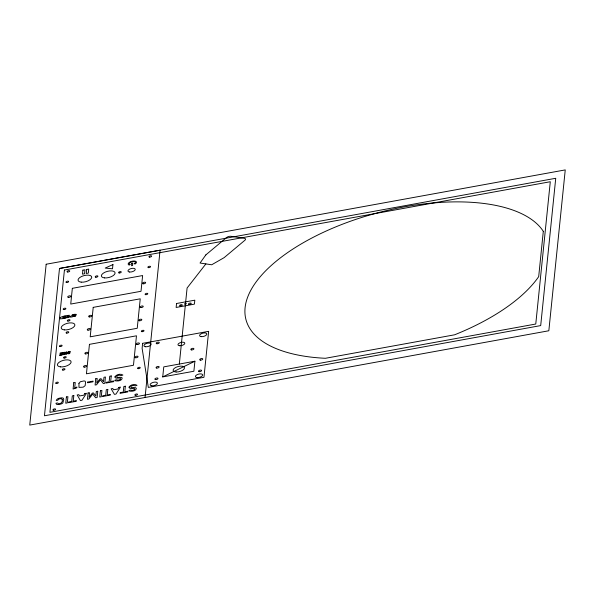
<?xml version="1.0" encoding="UTF-8"?>
<svg xmlns="http://www.w3.org/2000/svg" width="595" height="595" viewBox="0 0 595 595"><rect width="100%" height="100%" fill="white"/><g stroke="black" fill="none" stroke-linecap="round" stroke-linejoin="round"><path stroke-width="0.89" d="M59.493 268.471L44.454 415.771L540.699 325.591L555.737 178.284L59.493 268.471L160.077 250.212L145.046 397.49M162.74 376.91L163.759 366.877L194.907 361.217L193.881 371.25L162.74 376.91L194.907 361.217M179.333 364.043L187.09 288.017L205.87 263.905M73.817 395.578L73.259 401.164L76.368 400.599L76.294 401.29L68.559 402.696L68.626 402.004L71.735 401.439L72.307 395.853L73.817 395.578M107.807 389.398L107.249 394.991L110.358 394.426L110.291 395.117L102.548 396.523L102.615 395.831L105.731 395.266L106.297 389.673L107.807 389.398M111.235 375.943L110.67 381.536L113.779 380.971L113.712 381.663L105.969 383.068L106.044 382.377L109.153 381.812L109.725 376.219L111.235 375.943M125.344 386.214L124.786 391.8L127.895 391.235L127.828 391.927L120.086 393.332L120.153 392.64L123.269 392.075L123.834 386.482L125.344 386.214M46.165 264.239L29.75 425.09L548.835 330.761L565.25 169.91L46.165 264.239M64.424 270.033L49.906 412.32L535.768 324.022L550.286 181.735L64.424 270.033M60.14 317.507L60.192 318.853L62.683 318.637L62.914 316.399L60.14 317.507M63.412 318.266L65.874 318.057L66.097 315.819L63.613 316.272L65.532 316.168L65.45 316.904L63.769 317.209L65.428 317.157L65.353 317.916L63.412 318.266M59.678 355.23L62.14 355.029L62.371 352.783L59.887 353.237L61.798 353.132L61.724 353.869L60.013 354.427L61.701 354.122L61.62 354.88L59.678 355.23M62.899 354.68L65.205 354.233L63.501 354.538C70.723 350.098 57.931 353.772 64.825 352.575L62.899 354.68M66.595 317.685L69.057 317.485L69.288 315.238L66.804 315.692L68.715 315.588L68.641 316.324L66.93 316.882L68.618 316.577L68.537 317.336L66.595 317.685M72.337 288.322L70.731 304.06L141.015 291.29L142.621 275.552L72.337 288.322M66.268 352.076L66.038 354.315L66.588 354.218L66.819 351.972L66.268 352.076M69.89 316.555L70.374 317.172L72.523 316.852L72.754 314.606L72.203 314.71L72.114 315.581L69.89 316.555M62.192 399.565C63.486 402.339 59.113 405.292 57.484 402.964L55.945 403.246L56.399 404.139A3.369 1.517 -14.6 0 0 58.481 404.541L60.593 404.154A3.429 1.54 -14.6 0 0 62.906 402.882L63.732 399.282L63.375 398.315A3.429 1.54 -14.6 0 0 61.233 397.862L59.128 398.234A3.339 1.502 -14.6 0 0 56.882 399.423L56.227 400.517L57.76 400.234L58.555 399.267L60.088 398.71L61.679 398.754L62.192 399.565M67.562 352.396L69.593 352.954L69.094 353.519L67.495 353.638L69.02 353.787L70.143 352.813L68.202 352.545L68.172 352.136L70.389 351.757L68.708 351.615L67.562 352.396M73.46 315.038L75.491 315.595L74.992 316.161L73.393 316.28L74.918 316.428L76.041 315.454L74.1 315.186L74.07 314.777L76.286 314.398L74.606 314.257L73.46 315.038M66.402 396.924L65.755 403.209L67.287 402.927L67.927 396.649L66.402 396.924M82.891 270.152L82.482 274.169L84.557 273.789L84.966 269.773L82.891 270.152M73.728 382.764L73.088 389.041L76.822 387.784L76.896 387.018L74.68 388.052L75.245 382.481L73.728 382.764M86.654 269.468L86.245 273.484L88.32 273.105L88.729 269.089L86.654 269.468M78.942 383.329L78.994 387.397L83.188 387.174L85.137 385.694L85.554 382.131L85.174 381.269A2.73 1.227 -14.6 0 0 83.828 380.964L80.399 381.722L78.942 383.329M89.443 344.349L86.439 373.809L133.466 365.263L136.471 335.803L89.443 344.349M93.214 307.362L90.209 336.822L137.237 328.276L140.242 298.816L93.214 307.362M87.8 382.072L87.725 382.764L93.021 381.804L93.088 381.112L87.8 382.072M88.075 392.983L87.435 399.267L88.878 399.007L92.723 394.083L95.676 397.772L97.141 397.505L97.781 391.22L96.301 391.488L95.847 395.92L93.378 392.916L92.292 393.116L89.079 397.274L89.54 392.715L88.075 392.983M95.743 378.762L95.103 385.039L96.546 384.779L100.391 379.855L103.344 383.544L104.809 383.277L105.449 376.992L103.969 377.267L103.515 381.715L101.046 378.688L99.96 378.889L96.747 383.046L97.208 378.494L95.743 378.762M112.946 264.574L112.507 268.821L105.203 268.07L112.946 264.574M100.391 390.744L99.752 397.029L101.276 396.753L101.916 390.469L100.391 390.744M114.999 376.821L114.999 377.446C116.047 379.365 121.097 376.576 120.54 379.275L118.271 380.22L116.248 379.751L114.805 380.294L115.229 380.755C117.416 381.321 122.079 380.971 122.228 377.996C121.135 376.129 116.018 378.918 116.702 376.1L119.037 375.14L121.44 375.586L122.912 375.036C120.763 373.444 116.248 374.359 114.999 376.821M131.8 263.235L131.547 265.742L132.581 265.556L132.841 263.042L131.8 263.235M129.108 387.085L129.115 387.709C130.164 389.636 135.214 386.847 134.656 389.546L132.388 390.484L130.364 390.022L128.922 390.565L129.346 391.027C131.532 391.584 136.196 391.235 136.344 388.26C135.244 386.4 130.134 389.182 130.818 386.371L133.146 385.411L135.548 385.857L137.029 385.307C134.879 383.708 130.364 384.63 129.108 387.085M142.629 343.33L142.116 348.35L148.319 387.412L203.959 377.304L208.652 331.333L142.629 343.33M176.544 303.502L176.142 307.466L194.409 304.142L194.818 300.178L176.544 303.502M543.309 231.336L538.691 276.645A155.853 70.031 -14.6 0 1 454.565 334.814L325.406 358.287A155.853 70.031 -14.6 0 1 246.464 300.743A155.853 70.031 -14.6 0 1 366.282 216.037L375.683 213.345A155.853 70.031 -14.6 0 1 432.528 203.014L441.721 202.33A155.853 70.031 -14.6 0 1 543.309 231.336M84.847 393.57L83.88 395.169L79.499 395.965L78.823 394.663L77.164 394.968L80.414 400.539L81.969 400.256L86.513 393.273L84.847 393.57M118.836 387.397L117.87 388.996L113.489 389.792L112.812 388.49L111.153 388.788L114.411 394.366L115.965 394.083L120.502 387.092L118.836 387.397M205.84 254.898L200.046 263.035L211.694 264.775L224.144 257.635L244.924 240.231A3.198 1.435 -14.6 0 0 244.292 238.297L230.986 236.312A3.198 1.435 -14.6 0 0 226.621 237.502L205.84 254.898M130.015 264.596L129.241 265.095A4.269 1.919 -14.6 0 1 129.531 262.254A4.269 1.919 -14.6 0 1 135.4 261.183A4.269 1.919 -14.6 0 1 135.11 264.024L134.411 263.801A3.191 1.435 -14.6 0 0 134.626 261.681A3.191 1.435 -14.6 0 0 130.231 262.477A3.191 1.435 -14.6 0 0 130.015 264.596M185.038 304.171A0.855 0.387 -14.6 0 0 186.317 303.599A0.855 0.387 -14.6 0 0 185.105 303.472A0.855 0.387 -14.6 0 0 185.038 304.171M189.136 304.424A1.383 0.625 -14.6 0 0 191.218 303.495A1.383 0.625 -14.6 0 0 189.255 303.294A1.383 0.625 -14.6 0 0 189.136 304.424M180.211 306.046A1.383 0.625 -14.6 0 0 182.293 305.116A1.383 0.625 -14.6 0 0 180.322 304.923A1.383 0.625 -14.6 0 0 180.211 306.046M60.028 346.558A1.383 0.625 -14.6 0 0 62.111 345.628A1.383 0.625 -14.6 0 0 60.14 345.427A1.383 0.625 -14.6 0 0 60.028 346.558M141.937 331.675A1.383 0.625 -14.6 0 0 144.012 330.738A1.383 0.625 -14.6 0 0 142.049 330.545A1.383 0.625 -14.6 0 0 141.937 331.675M138.159 368.662A1.383 0.625 -14.6 0 0 140.242 367.725A1.383 0.625 -14.6 0 0 138.278 367.532A1.383 0.625 -14.6 0 0 138.159 368.662M129.628 272.019A3.734 1.681 -14.6 0 0 135.236 269.505A3.734 1.681 -14.6 0 0 129.941 268.97A3.734 1.681 -14.6 0 0 129.628 272.019M68.403 297.403A1.599 0.721 -14.6 0 0 70.805 296.325A1.599 0.721 -14.6 0 0 68.537 296.094A1.599 0.721 -14.6 0 0 68.403 297.403M143.254 283.8A1.599 0.721 -14.6 0 0 145.656 282.722A1.599 0.721 -14.6 0 0 143.388 282.499A1.599 0.721 -14.6 0 0 143.254 283.8M66.7 333.103A1.383 0.625 -14.6 0 0 68.782 332.174A1.383 0.625 -14.6 0 0 66.811 331.973A1.383 0.625 -14.6 0 0 66.7 333.103M64.156 358.049A1.383 0.625 -14.6 0 0 66.231 357.119A1.383 0.625 -14.6 0 0 64.267 356.918A1.383 0.625 -14.6 0 0 64.156 358.049M60.549 366.877A7.043 3.161 -14.6 0 0 71.125 362.139A7.043 3.161 -14.6 0 0 61.136 361.135A7.043 3.161 -14.6 0 0 60.549 366.877M62.921 370.09A1.383 0.625 -14.6 0 0 65.004 369.16A1.383 0.625 -14.6 0 0 63.04 368.959A1.383 0.625 -14.6 0 0 62.921 370.09M56.25 383.544A1.383 0.625 -14.6 0 0 58.332 382.615A1.383 0.625 -14.6 0 0 56.369 382.414A1.383 0.625 -14.6 0 0 56.25 383.544M149.546 257.114A1.383 0.625 -14.6 0 0 151.628 256.185A1.383 0.625 -14.6 0 0 149.657 255.984A1.383 0.625 -14.6 0 0 149.546 257.114M67.637 271.997A1.383 0.625 -14.6 0 0 69.719 271.067A1.383 0.625 -14.6 0 0 67.748 270.866A1.383 0.625 -14.6 0 0 67.637 271.997M53.528 410.245A1.383 0.625 -14.6 0 0 55.61 409.308A1.383 0.625 -14.6 0 0 53.639 409.115A1.383 0.625 -14.6 0 0 53.528 410.245M135.437 395.363A1.383 0.625 -14.6 0 0 137.519 394.426A1.383 0.625 -14.6 0 0 135.548 394.232A1.383 0.625 -14.6 0 0 135.437 395.363M145.708 294.689A1.383 0.625 -14.6 0 0 147.791 293.752A1.383 0.625 -14.6 0 0 145.827 293.558A1.383 0.625 -14.6 0 0 145.708 294.689M66.558 282.536A1.383 0.625 -14.6 0 0 68.641 281.606A1.383 0.625 -14.6 0 0 66.677 281.413A1.383 0.625 -14.6 0 0 66.558 282.536M119.193 272.971A1.383 0.625 -14.6 0 0 121.276 272.041A1.383 0.625 -14.6 0 0 119.305 271.841A1.383 0.625 -14.6 0 0 119.193 272.971M104.527 277.902A7.043 3.161 -14.6 0 0 115.095 273.164A7.043 3.161 -14.6 0 0 105.114 272.16A7.043 3.161 -14.6 0 0 104.527 277.902M95.832 277.218A1.383 0.625 -14.6 0 0 97.915 276.288A1.383 0.625 -14.6 0 0 95.951 276.087A1.383 0.625 -14.6 0 0 95.832 277.218M81.173 282.142A7.043 3.161 -14.6 0 0 91.742 277.411A7.043 3.161 -14.6 0 0 81.753 276.407A7.043 3.161 -14.6 0 0 81.173 282.142M63.799 309.571A1.383 0.625 -14.6 0 0 65.881 308.641A1.383 0.625 -14.6 0 0 63.918 308.441A1.383 0.625 -14.6 0 0 63.799 309.571M64.327 329.89A7.043 3.161 -14.6 0 0 74.896 325.153A7.043 3.161 -14.6 0 0 64.915 324.149A7.043 3.161 -14.6 0 0 64.327 329.89M67.927 321.062A1.383 0.625 -14.6 0 0 70.009 320.125A1.383 0.625 -14.6 0 0 68.046 319.932A1.383 0.625 -14.6 0 0 67.927 321.062M148.467 267.653A1.383 0.625 -14.6 0 0 150.55 266.724A1.383 0.625 -14.6 0 0 148.579 266.523A1.383 0.625 -14.6 0 0 148.467 267.653M135.69 357.751A1.569 0.707 -14.6 0 0 138.055 356.695A1.569 0.707 -14.6 0 0 135.824 356.472A1.569 0.707 -14.6 0 0 135.69 357.751M137.051 344.55A1.599 0.721 -14.6 0 0 139.453 343.471A1.599 0.721 -14.6 0 0 137.185 343.241A1.599 0.721 -14.6 0 0 137.051 344.55M84.215 367.115A1.599 0.721 -14.6 0 0 86.617 366.037A1.599 0.721 -14.6 0 0 84.349 365.813A1.599 0.721 -14.6 0 0 84.215 367.115M85.561 353.899A1.599 0.721 -14.6 0 0 87.963 352.828A1.599 0.721 -14.6 0 0 85.695 352.597A1.599 0.721 -14.6 0 0 85.561 353.899M139.468 320.764A1.569 0.707 -14.6 0 0 141.826 319.708A1.569 0.707 -14.6 0 0 139.602 319.485A1.569 0.707 -14.6 0 0 139.468 320.764M140.829 307.563A1.599 0.721 -14.6 0 0 143.231 306.485A1.599 0.721 -14.6 0 0 140.963 306.254A1.599 0.721 -14.6 0 0 140.829 307.563M89.339 316.919A1.599 0.721 -14.6 0 0 91.742 315.841A1.599 0.721 -14.6 0 0 89.473 315.61A1.599 0.721 -14.6 0 0 89.339 316.919M87.993 330.136A1.599 0.721 -14.6 0 0 90.395 329.057A1.599 0.721 -14.6 0 0 88.12 328.827A1.599 0.721 -14.6 0 0 87.993 330.136M176.12 372.001A5.868 2.633 -14.6 0 0 184.532 367.807A5.868 2.633 -14.6 0 0 175.808 367.383A5.868 2.633 -14.6 0 0 176.12 372.001M200.366 360.124A1.599 0.721 -14.6 0 0 202.769 359.045A1.599 0.721 -14.6 0 0 200.5 358.822A1.599 0.721 -14.6 0 0 200.366 360.124M199.184 371.667A1.599 0.721 -14.6 0 0 201.586 370.588A1.599 0.721 -14.6 0 0 199.318 370.365A1.599 0.721 -14.6 0 0 199.184 371.667M155.585 379.595A1.599 0.721 -14.6 0 0 157.987 378.517A1.599 0.721 -14.6 0 0 155.719 378.286A1.599 0.721 -14.6 0 0 155.585 379.595M156.768 368.052A1.599 0.721 -14.6 0 0 159.17 366.974A1.599 0.721 -14.6 0 0 156.901 366.743A1.599 0.721 -14.6 0 0 156.768 368.052M191.523 349.912A1.599 0.721 -14.6 0 0 193.925 348.834A1.599 0.721 -14.6 0 0 191.657 348.603A1.599 0.721 -14.6 0 0 191.523 349.912M179.526 345.717A3.518 1.584 -14.6 0 0 184.807 343.352A3.518 1.584 -14.6 0 0 179.816 342.846A3.518 1.584 -14.6 0 0 179.526 345.717M201.236 336.636A3.734 1.681 -14.6 0 0 206.837 334.122A3.734 1.681 -14.6 0 0 201.541 333.594A3.734 1.681 -14.6 0 0 201.236 336.636M151.792 385.813A3.734 1.681 -14.6 0 0 157.4 383.299A3.734 1.681 -14.6 0 0 152.104 382.771A3.734 1.681 -14.6 0 0 151.792 385.813M197.057 377.587A3.734 1.681 -14.6 0 0 202.657 375.073A3.734 1.681 -14.6 0 0 197.369 374.545A3.734 1.681 -14.6 0 0 197.057 377.587M156.901 343.739A1.599 0.721 -14.6 0 0 159.304 342.668A1.599 0.721 -14.6 0 0 157.035 342.437A1.599 0.721 -14.6 0 0 156.901 343.739M145.589 346.751A3.734 1.681 -14.6 0 0 151.197 344.237A3.734 1.681 -14.6 0 0 145.901 343.709A3.734 1.681 -14.6 0 0 145.589 346.751"/></g></svg>
